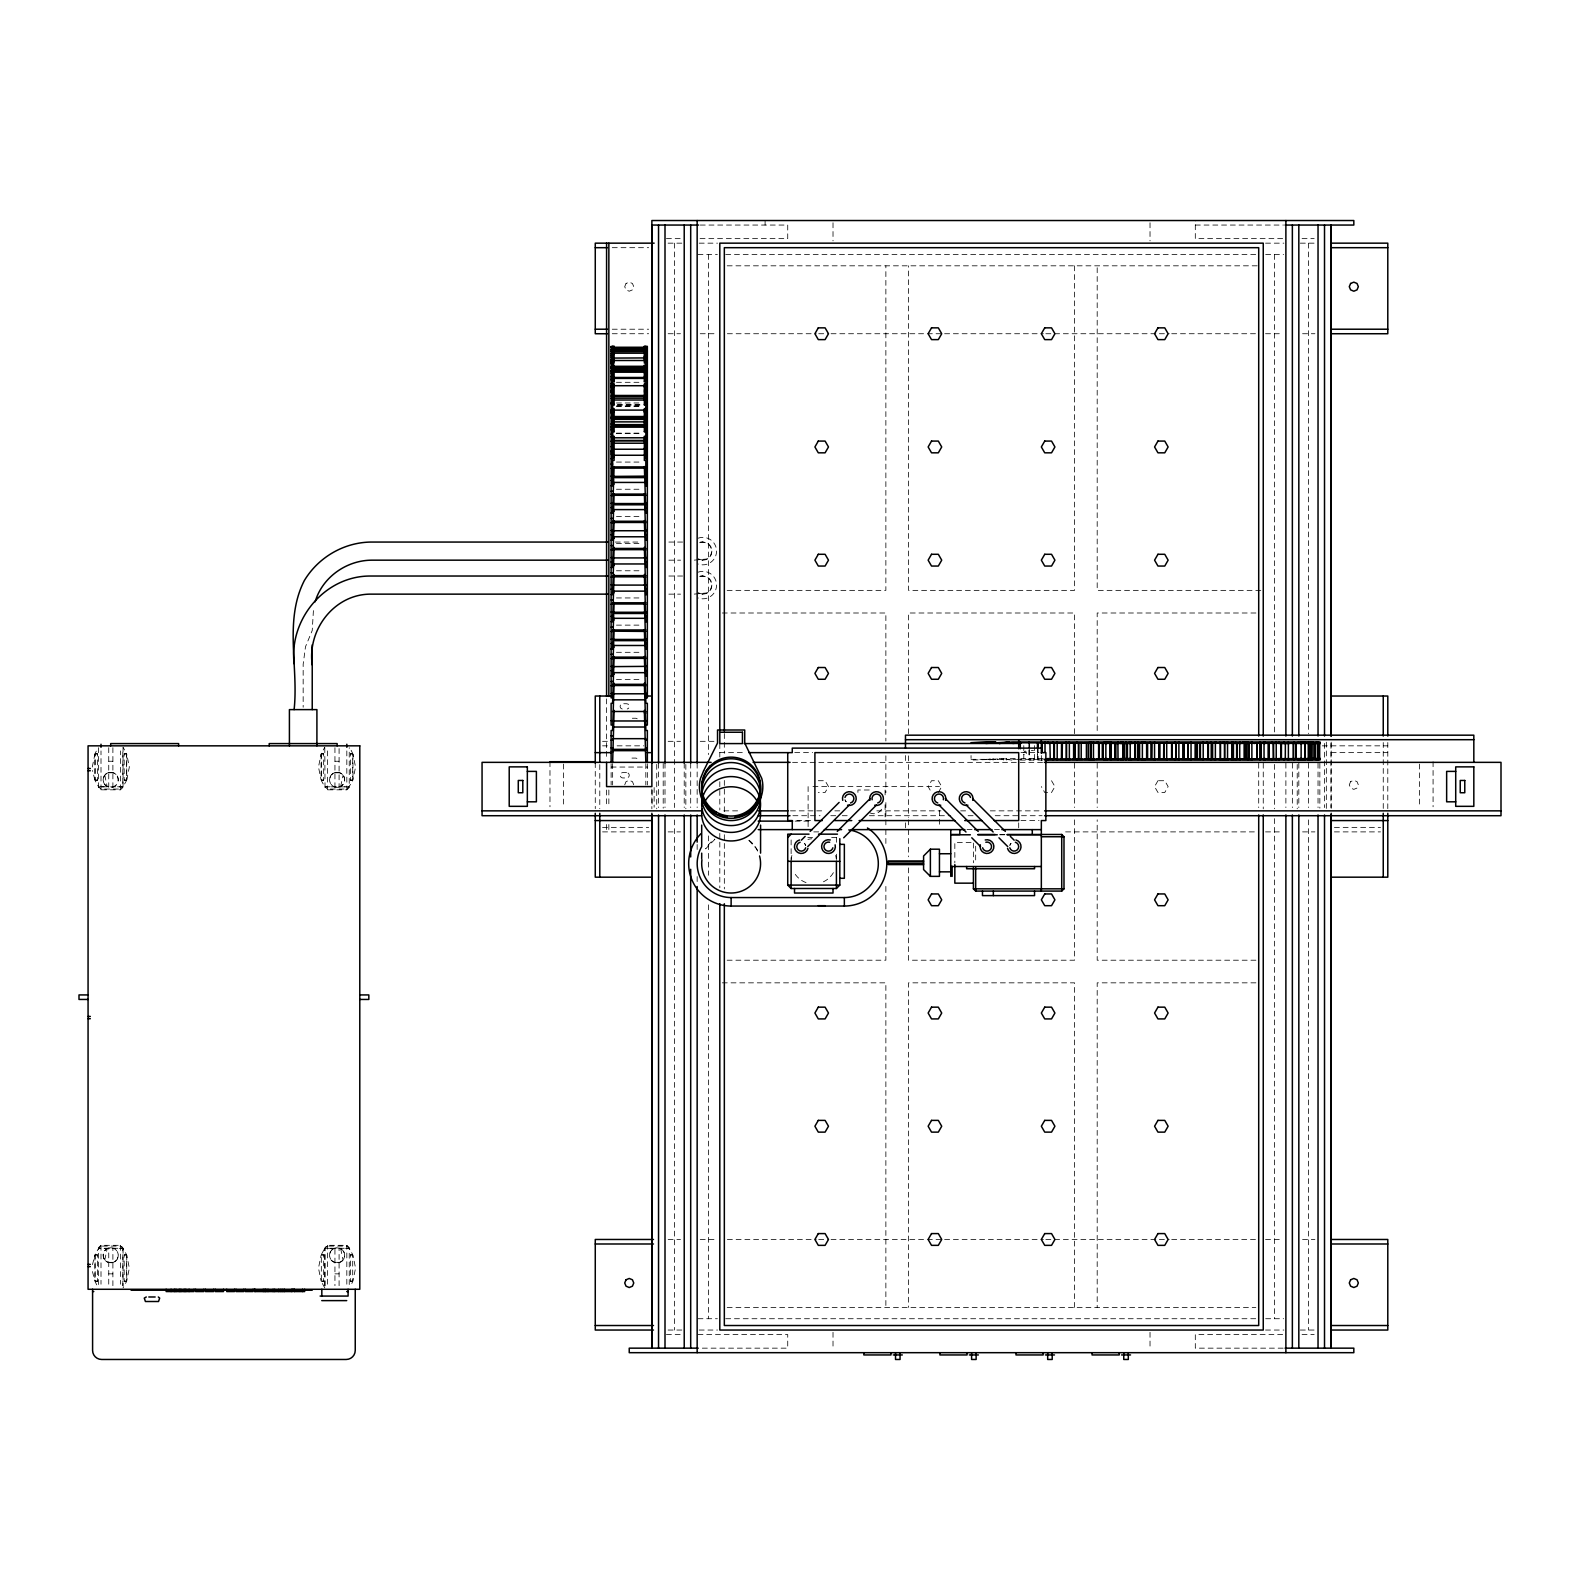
<?xml version="1.0" encoding="UTF-8"?>
<svg xmlns="http://www.w3.org/2000/svg" width="1580" height="1580" viewBox="0 0 1580 1580"><rect width="100%" height="100%" fill="white"/><g stroke="black" fill="none" stroke-linecap="round" stroke-linejoin="round"><path stroke-width="0.75" stroke-dasharray="5 3.75" d="M97.466 779.928L94.899 779.928L94.899 754.134L97.466 754.134M108.744 747.696L108.744 786.801L98.592 786.801L122.806 786.86L120.396 789.052L101.002 789.052L98.592 786.86L95.136 780.579L95.136 753.482L96.696 750.303M98.592 747.696L98.592 787.551L101.002 789.822L120.396 789.822L122.806 787.551L122.806 749.256M101.002 789.822L101.002 750.915M112.891 747.696L112.891 786.801L123.043 786.801L126.499 780.579L126.499 753.482L123.043 747.261M120.396 789.822L120.396 750.915M123.043 786.801L123.043 747.696M124.168 779.928L126.736 779.928L126.736 754.134L124.168 754.134M324.789 1287.878L321.332 1281.637L321.332 1254.56L324.789 1248.318L334.94 1248.318L334.94 1285.666M324.789 1285.666L324.789 1248.318M325.026 1285.863L325.026 1247.568L327.435 1245.316L346.83 1245.316L349.239 1247.568L349.239 1285.863M327.435 1284.204L327.435 1245.316M339.088 1285.666L339.088 1248.318L349.239 1248.318L352.696 1254.56L352.696 1281.637L351.135 1284.836M346.83 1284.204L346.83 1245.316M92.292 767.031L94.899 754.134M1023.82 752.356C1026.961 747.162 1027.237 759.348 1023.82 754.193M313.413 610.611L312.228 630.479L305.493 646.753L303.163 664.331L303.163 707.228M92.47 1264.652L94.899 1255.191L97.466 1255.191M104.794 1259.892L107.144 1248.694M340.688 786.425L343.038 775.247M126.736 779.928L129.343 767.031L126.736 754.134M323.663 754.134L321.096 754.134L318.488 767.031L321.096 779.928L323.663 779.928M124.168 1281.005L126.736 1281.005L129.343 1268.108L126.736 1255.191L124.168 1255.191M350.365 779.928L352.952 779.928L355.54 767.031L352.952 754.134L350.365 754.134M104.181 776.037L103.352 778.427A10.152 8.058 0 0 0 103.984 783.147C106.334 788.618 115.064 788.618 117.414 783.147A10.152 8.058 0 0 0 118.046 778.427C117.216 771.771 107.242 770.092 104.181 776.037A7.545 7.545 0 0 0 106.927 786.346M117.236 1259.082L118.066 1256.712A10.152 8.058 0 0 0 117.414 1251.992C115.064 1246.502 106.334 1246.502 103.984 1251.992A10.152 8.058 0 0 0 103.352 1256.712C104.181 1263.368 114.155 1265.027 117.236 1259.082A7.545 7.545 0 0 0 117.236 1251.558M330.615 776.037L329.786 778.427A10.152 8.058 0 0 0 330.418 783.147C332.768 788.618 341.497 788.618 343.848 783.147A10.152 8.058 0 0 0 344.479 778.427C343.65 771.771 333.676 770.092 330.615 776.037A7.545 7.545 0 0 0 330.615 783.581M330.615 1251.558L330.418 1251.992A10.152 8.058 0 0 0 329.786 1256.712C330.734 1264.672 343.531 1264.672 344.479 1256.712A10.152 8.058 0 0 0 343.848 1251.992C341.537 1246.699 333.301 1246.462 330.615 1251.558A7.545 7.545 0 0 0 330.615 1259.082M624.712 784.826L626.036 781.626L629.235 780.303L632.435 781.626L633.758 784.826M334.94 747.696L334.94 786.801L324.789 786.801L321.332 780.579L321.332 753.482L324.789 747.261M96.696 1284.836L95.136 1281.637L95.136 1254.56L98.592 1248.318L108.744 1248.318L108.744 1285.666M351.135 750.303L352.696 753.482L352.696 780.579L351.135 783.759L346.83 789.052L327.435 789.052L325.026 786.86L349.239 786.86L339.088 786.801L339.088 747.696M112.891 1285.666L112.891 1248.318L123.043 1248.318L126.499 1254.56L126.499 1281.637L123.043 1287.878M938.323 792.489L941.72 786.603L938.323 780.718L931.529 780.718L928.132 786.603L931.529 792.489M1033.478 750.5L1031.345 750.5M324.789 747.696L325.026 787.551L327.435 789.822L346.83 789.822L349.239 787.551L349.239 747.696M122.806 1285.863L122.806 1247.568L120.396 1245.316L101.002 1245.316L98.592 1247.568L98.592 1285.863M714.891 839.276L705.628 848.875A29.428 29.428 0 0 1 714.772 839.118M702.824 560.169L698.301 558.965A9.065 9.065 0 0 0 711.889 551.104L710.664 546.581L707.346 543.263L702.824 542.058L698.301 543.263A9.065 9.065 0 0 1 711.889 551.104L710.664 555.646L707.346 558.965L693.719 560.169M702.824 594.139L698.301 592.915A9.065 9.065 0 0 0 711.889 585.074L710.664 580.551L707.346 577.233L702.824 576.029L698.301 577.233A9.065 9.065 0 0 1 711.889 585.074L710.664 589.617L707.346 592.915L693.719 594.139M700.236 225.051L787.729 225.051L787.729 238.639L697.965 238.639M1195.31 225.051L1283.454 225.051M666.424 238.639L680.98 238.639M1282.644 238.639L1195.31 238.639L1195.31 220.529M1302.058 238.639L1314.185 238.639M668.083 243.162L681.928 243.162M699.189 243.162L717.498 243.162M1265.541 243.162L1283.869 243.162M1300.32 243.162L1314.975 243.162M612.25 247.685L648.649 247.685M697.965 254.479L717.379 254.479M725.714 254.479L1255.863 254.479M1265.679 254.479L1283.632 254.479M727.175 265.815L1260.781 265.815M612.25 329.213L648.649 329.213M612.25 333.736L648.649 333.736M668.143 333.736L680.486 333.736M700.236 333.736L717.498 333.736M727.373 333.736L816.248 333.736M818.717 333.736L828.592 333.736M831.06 333.736L942.154 333.736M944.623 333.736L1043.373 333.736M1045.841 333.736L1156.916 333.736M1159.384 333.736L1169.259 333.736M1171.728 333.736L1255.666 333.736M1265.541 333.736L1282.822 333.736M1302.572 333.736L1314.916 333.736M616.437 382.301L642.033 382.301M616.437 402.979L642.033 402.979M617.385 404.5L641.085 404.5M617.385 405.151L641.085 405.151M616.437 405.922L642.033 405.922M616.437 406.574L642.033 406.574M616.437 433.137L642.033 433.137M616.437 433.473L642.033 433.473M616.437 462.071L642.033 462.071M616.437 489.247L642.033 489.247M616.437 516.423L642.033 516.423M615.311 542.058L641.48 542.058M668.854 542.058L682.935 542.058M700.513 542.058L702.824 542.058M616.437 543.599L642.033 543.599M668.854 560.169L680.585 560.169M616.437 570.775L642.033 570.775M668.854 576.029L682.935 576.029M700.513 576.029L702.824 576.029M727.136 590.367L885.867 590.367L885.867 265.815M1260.801 590.367L1097.191 590.367L1097.191 265.815M668.854 594.139L680.585 594.139M616.437 597.951L642.033 597.951M722.258 613L885.867 613L885.867 741.04M1255.922 613L1097.191 613L1097.191 733.653M616.437 625.127L642.033 625.127M616.437 652.303L642.033 652.303M616.437 679.479L642.033 679.479M602.553 741.316L607.392 741.316M668.143 741.316L680.486 741.316M700.236 741.316L715.029 741.316M602.553 745.839L607.392 745.839M617.108 745.839L643.791 745.839M1322.282 745.839L1387.793 745.839M719.808 752.633L744.239 752.633M794.74 752.633L812.634 752.633M1020.957 752.633L1039.067 752.633M1331.17 752.633L1387.793 752.633M95.136 753.482L97.466 753.482L97.466 780.579L95.136 780.579M126.499 753.482L124.168 753.482L124.168 780.579L126.499 780.579M321.332 753.482L323.663 753.482L323.663 780.579L321.332 780.579M352.696 753.482L350.365 753.482L350.365 780.579L352.696 780.579M1015.229 758.578L985.841 759.348M1020.779 758.578L1043.195 758.578M971.048 759.328L1009.205 759.328M1012.8 759.328L1016.019 759.328M1016.75 759.348L1043.195 759.328M1020.305 760.079L1045.032 760.079M108.744 761.264L112.891 761.264M334.94 761.264L339.088 761.264M792.568 762.35L1045.861 762.35M611.124 767.051L647.346 767.051M108.744 772.798L112.891 772.798M334.94 772.798L339.088 772.798M818.302 780.718L825.096 780.718L828.493 786.603L825.096 792.489L818.302 792.489M812.969 786.603L939.448 786.603M869.257 790L857.92 790L857.92 794.898M723.837 810.856L741.099 810.856M790.454 810.856L824.997 810.856M834.852 810.856L839.79 810.856M876.801 810.856L940.949 810.856M960.68 810.856L965.617 810.856M990.285 810.856L1042.109 810.856M792.923 815.715L820.06 815.715M830.764 815.715L837.558 815.715M842.259 815.715L847.196 815.715M869.395 815.715L950.765 815.715M968.086 815.715L973.418 815.715M995.222 815.715L1042.109 815.715M796.794 820.573L812.89 820.573M1020.957 820.573L1039.067 820.573M795.115 821.126L812.357 821.126M602.553 827.367L648.649 827.367M1334.409 827.367L1380.505 827.367M967.019 829.619L972.293 829.619M994.492 829.619L999.409 829.619M602.553 831.89L649.479 831.89M668.143 831.89L680.486 831.89M813.779 831.89L818.717 831.89M1065.591 831.89L1255.666 831.89M1265.541 831.89L1282.822 831.89M1302.572 831.89L1314.916 831.89M1334.409 831.89L1380.505 831.89M1000.002 834.477L1004.86 834.477M999.725 834.793L1004.623 834.793M807.814 837.558L812.574 837.558M831.653 837.558L839.81 837.558M971.088 842.397L954.833 842.397L954.833 862.779M727.136 960.206L885.867 960.206L885.867 883.872M1255.922 960.206L1097.191 960.206L1097.191 819.842M722.258 982.839L885.867 982.839L885.867 1307.391M1255.922 982.839L1097.191 982.839L1097.191 1307.391M668.143 1239.471L680.486 1239.471M700.236 1239.471L717.498 1239.471M727.373 1239.471L816.248 1239.471M818.717 1239.471L828.592 1239.471M831.06 1239.471L942.154 1239.471M944.623 1239.471L1043.373 1239.471M1045.841 1239.471L1156.916 1239.471M1159.384 1239.471L1169.259 1239.471M1171.728 1239.471L1255.666 1239.471M1265.541 1239.471L1282.822 1239.471M1302.572 1239.471L1314.916 1239.471M95.136 1254.56L97.466 1254.56L97.466 1281.637L95.136 1281.637M126.499 1254.56L124.168 1254.56L124.168 1281.637L126.499 1281.637M321.332 1254.56L323.663 1254.56L323.663 1281.637L321.332 1281.637M352.696 1254.56L350.365 1254.56L350.365 1281.637L352.696 1281.637M323.663 1255.191L321.096 1255.191L318.488 1268.108L321.096 1281.005L323.663 1281.005M350.365 1255.191L352.952 1255.191L355.54 1268.108L352.952 1281.005L350.365 1281.005M108.744 1262.341L112.891 1262.341M334.94 1262.341L339.088 1262.341M108.744 1273.855L112.891 1273.855M334.94 1273.855L339.088 1273.855M92.47 1271.564L94.899 1281.005L97.466 1281.005M727.175 1307.391L1255.863 1307.391M697.965 1318.727L717.379 1318.727M725.714 1318.727L1255.863 1318.727M1265.679 1318.727L1283.632 1318.727M668.083 1330.044L681.928 1330.044M699.189 1330.044L717.498 1330.044M1265.541 1330.044L1283.869 1330.044M1300.32 1330.044L1314.975 1330.044M666.424 1334.567L680.98 1334.567M697.965 1334.567L787.729 1334.567L787.729 1348.155L697.965 1348.155M1282.644 1334.567L1195.31 1334.567L1195.31 1348.155L1283.454 1348.155M1302.058 1334.567L1314.185 1334.567M748.9 840.442L756.623 848.875L758.084 852.43M1051.529 780.718L1054.927 786.603L1051.529 792.489L1044.736 792.489L1041.339 786.603M94.899 779.928L92.47 770.487M340.688 1248.694L343.038 1259.892M104.794 775.247L107.144 786.425M1433.08 761.698L1433.08 806.768M1419.492 764.068L1419.492 806.768M1387.793 742.541L1387.793 808.644M1383.251 742.541L1383.251 757.492M1383.251 759.684L1383.251 808.644M1331.17 742.165L1331.17 808.822M1330.972 743.41L1330.972 807.577M1326.331 742.165L1326.331 808.822M1324.514 743.41L1324.514 807.577M1319.853 763.357L1319.853 808.19M1318.036 763.16L1318.036 807.577M1308.536 243.162L1308.536 733.614M1308.536 763.199L1308.536 807.558M1308.536 819.882L1308.536 1330.044M1298.819 763.16L1298.819 807.577M1297.22 764.424L1297.22 808.782M1292.361 763.16L1292.361 807.577M1285.883 763.16L1285.883 807.577M1274.566 254.479L1274.566 732.409M1274.566 764.424L1274.566 808.782M1274.566 818.638L1274.566 1318.727M1263.25 763.199L1263.25 808.822M1258.707 763.18L1258.707 807.577M1150.023 222.78L1150.023 240.891M1150.023 1332.315L1150.023 1348.155M1097.191 763.219L1097.191 807.538M1074.558 265.815L1074.558 590.367L908.5 590.367L908.5 265.815M1074.558 733.653L1074.558 613L908.5 613L908.5 733.653M1074.558 763.219L1074.558 807.538M1074.558 819.842L1074.558 960.206L908.5 960.206L908.5 866.63M1074.558 1307.391L1074.558 982.839L908.5 982.839L908.5 1307.391M1041.339 755.556L1041.339 762.35M1038.119 747.458L1038.119 759.328M1037.467 749.829L1037.467 759.328M1037.369 745.622L1037.369 758.578M1034.367 745.622L1034.367 758.578M1033.834 758.578L1033.834 760.079M1030.733 758.578L1030.733 760.079M1029.607 749.829L1029.607 759.348M1029.271 749.829L1029.271 760.079M1028.975 749.829L1028.975 759.328M1023.801 745.622L1023.801 758.578M1018.705 822.825L1018.705 829.619M1011.931 760.079L999.212 758.578M1006.658 758.578L1006.658 760.079M1003.557 758.578L1003.557 760.079M995.617 759.328L971.048 760.079L971.048 755.556M993.07 758.578L993.07 760.079M989.969 758.578L989.969 760.079M975.67 846.208L975.67 862.779M973.418 843.088L973.418 862.779M939.448 810.5L939.448 827.229M908.5 755.832L908.5 817.393M908.5 819.842L908.5 827.229M908.5 829.698L908.5 856.775M905.478 755.556L905.478 762.35M905.478 822.825L905.478 829.619M885.867 755.832L885.867 792.765M885.867 802.601L885.867 817.393M885.867 819.842L885.867 827.229M885.867 829.698L885.867 844.471M885.096 790L885.096 794.898M885.096 804.714L885.096 816.979M836.413 837.558L836.413 842.298M836.413 854.188L836.413 858.947M833.015 222.78L833.015 240.891M833.015 1332.315L833.015 1348.155M808.111 786.603L808.111 829.619M791.126 839.928L791.126 861.317M765.095 220.529L765.095 225.051M724.331 733.574L724.331 753.305M724.331 780.441L724.331 812.495M724.331 834.694L724.331 888.967M719.808 743.587L719.808 757.037M719.808 781.685L719.808 810.027M719.808 833.411L719.808 887.802M708.492 254.479L708.492 754.569M708.492 835.879L708.492 875.281M708.492 904.846L708.492 1318.727M697.155 763.16L697.155 807.577M697.155 844.53L697.155 852.015M697.155 876.564L697.155 881.64M690.697 763.16L690.697 807.577M685.839 764.424L685.839 808.782M684.219 763.16L684.219 807.577M674.522 243.162L674.522 807.558M674.522 819.882L674.522 1330.044M665.002 763.16L665.002 807.577M663.205 763.357L663.205 808.19M658.544 763.16L658.544 807.577M656.727 764.384L656.727 808.822M654.14 787.551L654.14 807.262M652.066 790.296L652.066 807.577M651.869 789.032L651.869 808.822M647.346 763.732L647.346 784.984M645.825 763.614L645.825 784.984M612.645 763.614L612.645 784.984M611.124 763.732L611.124 784.984M608.853 790.02L608.853 807.262M608.853 824.503L608.853 831.89M606.582 698.874L606.582 757.985M606.582 790.02L606.582 807.262M606.582 824.503L606.582 831.89M599.788 764.582L599.788 808.644M595.265 762.607L595.265 808.644M563.566 764.068L563.566 806.768M549.978 761.698L549.978 806.768M352.952 754.134L352.952 779.928M346.83 750.915L346.83 789.822M327.435 750.915L327.435 789.822M321.096 754.134L321.096 779.928M126.736 1255.191L126.736 1281.005M123.043 1248.318L123.043 1285.666M120.396 1245.316L120.396 1284.204M101.002 1245.316L101.002 1284.204M94.899 1255.191L94.899 1281.005M698.103 572.177A13.746 13.746 0 0 1 716.57 585.074A13.746 13.746 0 0 1 698.103 597.99M698.103 538.207A13.746 13.746 0 0 1 716.57 551.104A13.746 13.746 0 0 1 698.103 564.02M343.67 776.037A7.545 7.545 0 0 1 340.905 786.346M339.088 787.097A7.545 7.545 0 0 1 331.8 785.142M331.8 774.476A7.545 7.545 0 0 1 342.465 774.476M340.905 1248.793A7.545 7.545 0 0 1 343.67 1259.082M342.465 1260.642A7.545 7.545 0 0 1 331.8 1260.642M331.8 1249.997A7.545 7.545 0 0 1 339.088 1248.042M116.031 1260.642A7.545 7.545 0 0 1 105.366 1260.642M104.181 1259.082A7.545 7.545 0 0 1 106.927 1248.793M108.744 1248.042A7.545 7.545 0 0 1 116.031 1249.997M117.236 776.037A7.545 7.545 0 0 1 117.236 783.581M116.031 785.142A7.545 7.545 0 0 1 108.744 787.097M105.366 774.476A7.545 7.545 0 0 1 116.031 774.476M636.898 758.459A2.666 2.666 0 0 0 635.575 758.084L631.901 758.084A2.666 2.666 0 0 0 630.578 758.459M622.204 709.005A2.666 2.666 0 0 1 622.895 703.732L626.549 703.732A2.666 2.666 0 0 1 627.24 709.005M637.194 718.801A2.666 2.666 0 0 0 635.575 718.248L631.901 718.248A2.666 2.666 0 0 0 630.282 718.801M749.038 840.244A29.428 29.428 0 0 1 758.321 852.331M881.62 809.256A9.065 9.065 0 0 1 869.257 812.555M833.391 872.654A22.634 22.634 0 0 1 821.521 882.608M806.037 882.608A22.634 22.634 0 0 1 794.167 872.654M791.225 859.362A22.634 22.634 0 0 1 791.896 855.471M807.913 839.454A22.634 22.634 0 0 1 811.804 838.763M835.642 855.471A22.634 22.634 0 0 1 836.333 859.362M626.036 283.472L624.712 286.671L626.036 289.871L629.235 291.214L632.435 289.871L633.758 286.671L632.435 283.472L629.235 282.149L626.036 283.472M1350.624 781.626L1349.281 784.826L1350.624 788.025L1353.823 789.368L1357.023 788.025L1358.346 784.826L1357.023 781.626L1353.823 780.303L1350.624 781.626M1010.963 843.404L1009.798 845.438A4.523 4.523 0 0 1 1010.963 843.404M1157.962 780.718L1154.565 786.603L1157.962 792.489L1164.756 792.489L1168.134 786.603L1164.756 780.718L1157.962 780.718M101.002 1246.087L98.592 1248.279L122.806 1248.279L120.396 1246.087L101.002 1246.087M327.435 1246.087L325.026 1248.279L349.239 1248.279L346.83 1246.087L327.435 1246.087M626.549 772.6L622.895 772.6A2.666 2.666 0 0 0 620.229 775.267A2.666 2.666 0 0 0 622.895 777.952L626.549 777.952A2.666 2.666 0 0 0 629.235 775.267A2.666 2.666 0 0 0 626.549 772.6M846.149 801.771L844.984 799.757A4.523 4.523 0 0 0 846.149 801.771M805.701 845.438L804.516 843.404A4.523 4.523 0 0 1 805.701 845.438"/><path stroke-width="1.5" d="M101.002 747.301L101.002 744.239M312.228 664.923C307.132 629.294 334.901 593.468 371.695 594.139L607.826 594.139M294.117 663.738C288.923 619.123 325.046 575.712 370.51 576.029L607.964 576.029M315.151 601.802C322.281 577.312 346.415 560.308 371.695 560.169L607.826 560.169M705.628 771.889L710.309 765.787M787.729 837.558L791.126 834.161M801.337 840.185L805.148 836.373M810.125 831.396L839.118 802.403M807.736 846.584L849.349 804.99M837.301 831.396L870.106 798.591M843.7 837.795L876.505 804.99M809.039 834.161L787.729 834.161L787.729 885.096L791.126 888.493L836.413 888.493L839.81 885.096L839.81 838.684M930.383 849.191L923.589 855.985L923.589 869.573L930.383 876.367L939.448 876.367L939.448 849.191L930.383 849.191L930.383 876.367M973.418 867.519L973.418 888.829L975.67 891.081L1061.721 891.081L1063.992 888.829L1063.992 836.748L1061.721 834.477L1032.293 834.477L1032.293 829.619M698.637 225.051L651.869 225.051L652.066 763.16M1285.073 225.051L1353.823 225.051L1353.823 220.529L651.869 220.529L651.869 786.603L606.582 786.603L606.582 762.35M654.14 243.162L595.265 243.162L595.265 333.736L607.392 333.736M1331.979 243.162L1387.793 243.162L1387.793 333.736L1331.979 333.736M595.265 247.685L607.392 247.685M1331.979 247.685L1387.793 247.685M595.265 329.213L607.392 329.213M1331.979 329.213L1387.793 329.213M611.124 346.534L612.645 346.534M645.825 346.534L647.346 346.534M612.586 346.771L614.106 346.771M644.364 346.771L645.884 346.771M611.124 347.264L647.346 347.264M612.586 347.501L614.106 347.501M644.364 347.501L645.884 347.501M614.106 348.568L645.884 348.647M615.015 348.923L645.825 348.923M611.124 349.595L612.645 349.595M614.106 350.187L644.364 350.187M644.364 350.602L645.825 350.602M611.124 351.056L612.586 351.076M645.884 351.076L647.346 351.076M611.124 351.59L645.825 351.53M612.586 352.34L614.106 352.34M644.364 352.34L645.884 352.34M612.586 352.715L614.106 352.715M644.364 352.715L645.884 352.715M612.645 353.189L645.825 353.189M611.124 353.466L612.645 353.466M612.586 353.92L614.106 353.92M644.364 353.762L645.884 353.92M611.124 355.046L612.645 355.046M611.124 355.579L612.645 355.579M645.825 355.579L647.346 355.579M644.364 355.974L645.884 355.974M644.364 356.764L645.884 356.764M611.124 357.1L612.645 357.1M644.364 357.1L645.884 357.1M644.364 357.297L645.884 357.297M644.364 357.929L645.884 357.929L615.015 358.068M644.364 358.364L645.884 358.364M611.124 359.351L612.645 359.351M644.364 359.351L645.884 359.351M614.106 360.497L644.364 360.497M611.124 360.872L612.645 360.872M645.825 360.872L647.346 360.872M611.124 361.761L612.645 361.761M611.124 362.175L612.586 362.175L612.586 346.158L614.106 346.158L614.106 363.084L612.645 363.084L612.586 379.931L611.124 379.872M611.124 362.373L612.645 362.373M647.346 362.215L645.884 362.215L645.884 346.158L644.364 346.158L644.364 363.084L645.825 363.084L645.884 379.931L647.346 379.931M611.124 363.657L612.645 363.657M612.586 365.158L614.106 365.158L614.106 382.064M645.884 365.158L644.364 365.158L644.364 382.064M644.364 366.106L645.825 366.106M612.645 366.303L645.825 366.303M612.586 366.501L614.106 366.501M644.364 366.501L645.884 366.501M611.124 366.876L612.586 366.916M615.015 367.449L645.825 367.35M611.124 367.646L614.106 367.488M644.364 367.488L645.884 367.646M611.124 368.377L612.645 368.377M615.015 368.693L645.825 368.693M644.364 368.95L645.884 368.95M614.106 369.345L644.364 369.345M614.106 370.55L644.364 370.55M611.124 370.925L612.645 370.925M645.825 370.925L647.346 370.925M611.124 371.418L612.645 371.418M644.364 371.418L645.884 371.418M614.106 371.656L645.884 371.656M615.015 371.794L645.825 371.794M611.124 373.038L612.645 373.038M644.364 373.038L645.884 373.038M644.364 376.159L645.825 376.159M611.124 376.415L612.586 376.376M611.124 376.83L612.645 376.83M645.825 376.83L647.346 376.83M614.106 377.482L644.364 377.482M614.106 378.41L644.364 378.41M611.124 379.141L612.645 379.141M614.106 381.155L612.645 381.155L612.645 403.848L611.124 403.848M644.364 381.155L645.825 381.155L645.825 403.848M611.124 383.545L612.645 383.545M612.586 384.355L614.106 384.355M644.364 384.355L645.884 384.355M611.124 385.125L612.645 385.125M612.645 385.718L645.825 385.718M612.586 386.093L614.106 386.093M644.364 386.093L645.884 386.093M611.124 386.271L612.645 386.271M612.586 386.567L614.106 386.567M644.364 386.567L645.884 386.567M612.586 387.258L614.106 387.258M644.364 387.258L645.884 387.258M611.124 387.831L612.645 387.831M611.124 390.142L612.645 390.142M644.364 390.142L645.884 390.142M644.364 391.82L645.825 391.82M611.124 392.255L612.645 392.255M645.825 392.255L647.346 392.255M615.015 395.474L645.825 395.474M611.124 396.027L612.645 396.027M644.364 396.027L645.884 396.027M615.015 396.402L645.825 396.402M611.124 398.358L612.645 398.358M614.106 398.16L644.364 398.16M645.825 398.358L647.346 398.358M614.106 400.017L644.364 400.017M611.124 402.94L612.586 402.999M645.884 402.999L647.346 402.999M614.106 404.5L612.645 404.5L612.586 458.714L611.124 458.714L612.586 458.635M644.364 404.5L645.825 404.5L645.884 458.714L647.346 458.714L645.884 458.635M612.586 408.608L614.106 408.608L614.106 431.873M645.884 408.608L644.364 408.608L644.364 431.873M611.124 409.911L612.645 409.911M612.645 410.109L645.825 410.109M611.124 411.195L612.586 411.136M612.586 411.55L614.106 411.55M644.364 411.55L645.884 411.55M612.586 411.906L614.106 411.906M644.364 411.906L645.884 411.906M611.124 411.926L612.645 411.926M644.364 412.044L645.884 411.926M611.124 412.973L612.645 412.973M615.015 416.528L645.825 416.528M611.124 417.199L612.645 417.199M615.015 417.179L645.884 417.199M611.124 418.108L612.645 418.108M645.825 418.108L647.346 418.108M614.106 418.7L644.364 418.7M614.106 419.352L645.884 419.372M644.364 420.063L645.884 420.063M615.015 421.88L645.825 421.88M644.364 423.144L645.884 423.144M611.124 423.993L612.645 423.993M645.825 423.993L647.346 423.993M614.106 424.625L644.364 424.625M614.106 424.961L644.364 424.961M611.124 426.304L612.645 426.304M614.106 426.541L644.364 426.541M614.106 426.876L644.364 426.876M611.124 427.864L612.645 427.864M645.825 427.864L647.346 427.864M611.124 429.879L612.586 429.8M645.884 429.879L647.346 429.879M612.645 431.538L614.106 431.538M644.364 431.538L645.825 431.538M611.124 434.125L612.586 434.046M612.586 436.278L614.106 436.278L614.106 460.432L612.645 460.432L612.586 485.89L611.124 485.81M645.884 436.278L644.364 436.278L644.364 460.432L645.825 460.432L645.884 485.89L647.346 485.81M611.124 436.89L614.106 436.89M644.364 436.89L645.884 436.89M612.645 437.798L645.825 437.798M612.586 439.734L614.106 439.734M644.364 439.734L645.884 439.734M615.015 440.445L645.825 440.445M615.015 440.781L645.825 440.781M611.124 441.195L612.645 441.195M644.364 441.195L645.884 441.195M614.106 443.21L644.364 443.21M611.124 446.706L612.645 446.706M645.825 446.706L647.346 446.706M644.364 448.128L645.884 448.128M644.364 448.483L645.884 448.483M614.106 449.234L644.364 449.234M611.124 450.952L612.645 450.952M611.124 451.999L612.645 451.999M645.825 451.999L647.346 451.999M611.124 454.013L612.645 454.013M645.825 454.013L647.346 454.013M614.106 455.257L644.364 455.257M612.645 456.897L614.106 456.897M611.124 464.066L612.645 464.066M612.586 466.91L645.884 466.91M614.106 468.115L644.364 468.115M611.124 468.371L612.645 468.371M644.364 468.371L645.884 468.371M611.124 476.133L612.645 476.133M614.106 476.41L647.346 476.133M615.015 477.614L645.884 477.614M611.124 480.458L612.645 480.458M645.825 480.458L647.346 480.458M614.106 482.433L644.364 482.433M612.645 484.072L614.106 484.072M611.124 491.242L612.645 491.242M612.586 494.086L645.884 494.086M614.106 495.291L644.364 495.291M611.124 495.547L612.645 495.547M644.364 495.547L645.884 495.547M611.124 503.309L612.645 503.309M644.364 503.309L647.346 503.309M614.106 503.566L644.364 503.566M615.015 504.79L645.884 504.79M611.124 507.634L612.645 507.634M645.825 507.634L647.346 507.634M614.106 509.609L644.364 509.609M612.645 511.249L614.106 511.249M611.124 512.987L612.586 513.065L614.106 466.515M647.346 512.987L645.884 513.065L644.364 466.515M611.124 518.418L612.645 518.418M612.586 521.262L645.884 521.262M614.106 522.467L644.364 522.467M611.124 522.723L612.645 522.723M644.364 522.723L645.884 522.723M611.124 530.485L612.645 530.485M644.364 530.485L647.346 530.485M614.106 530.742L644.364 530.742M611.124 534.81L612.645 534.81M645.825 534.81L647.346 534.81M614.106 536.785L644.364 536.785M612.645 538.425L614.106 538.425M611.124 540.163L612.586 540.242L614.106 493.691M647.346 540.163L645.884 540.242L644.364 493.691M607.964 542.058L370.51 542.058C343.571 542.552 318.232 557.463 304.367 580.512C283.887 620.288 298.719 667.096 294.117 709.618M611.124 545.594L612.645 545.594M612.586 548.438L645.884 548.438M614.106 549.643L644.364 549.643M611.124 549.899L612.645 549.899M644.364 549.899L645.884 549.899M611.124 557.661L612.645 557.661M644.364 557.661L647.346 557.661M614.106 557.918L644.364 557.918M611.124 561.986L612.645 561.986M645.825 561.986L647.346 561.986M614.106 563.961L644.364 563.961M612.645 565.601L614.106 565.601M611.124 567.418L612.586 567.418L614.106 520.571M647.346 567.338L645.884 567.418L644.364 520.571M611.124 572.77L612.645 572.77M612.586 575.614L645.884 575.614M614.106 576.819L644.364 576.819M611.124 577.075L612.645 577.075M644.364 577.075L645.884 577.075M611.124 584.837L612.645 584.837M644.364 584.837L647.346 584.837M614.106 585.094L644.364 585.094M611.124 589.162L612.645 589.162M645.825 589.162L647.346 589.162M614.106 591.137L644.364 591.137M612.645 592.777L614.106 592.777M611.124 594.594L612.586 594.594L614.106 547.273M647.346 594.514L645.884 594.594L644.364 547.273M611.124 599.946L612.645 599.946M612.586 602.79L645.884 602.79M614.106 603.995L644.364 603.995M611.124 604.251L612.645 604.251M644.364 604.251L645.884 604.251M611.124 612.013L612.645 612.013M644.364 612.013L647.346 612.013M614.106 612.27L644.364 612.27M615.015 613.475L645.884 613.494M611.124 616.338L612.645 616.338M645.825 616.338L647.346 616.338M614.106 618.313L644.364 618.313M612.645 619.952L614.106 619.952M611.124 621.671L612.586 621.769L614.106 574.449M647.346 621.671L645.884 621.769L644.364 574.449M611.124 627.122L612.645 627.122M612.586 629.966L645.884 629.966M611.124 631.427L612.645 631.427M614.106 631.17L645.884 631.427M611.124 639.189L612.645 639.189M644.364 639.189L647.346 639.189M614.106 639.446L644.364 639.446M615.015 640.65L645.884 640.65M611.124 643.514L612.645 643.514M645.825 643.514L647.346 643.514M614.106 645.489L644.364 645.489M612.645 647.129L614.106 647.129M611.124 648.847L612.586 648.847M645.884 648.847L647.346 648.847M611.124 648.946L612.586 648.946L614.106 602.395M647.346 648.946L645.884 648.946L644.364 602.395M611.124 654.298L612.645 654.298M612.586 657.142L645.884 657.142M614.106 658.346L644.364 658.346M611.124 658.603L612.645 658.603M644.364 658.603L645.884 658.603M611.124 666.365L612.645 666.365M614.106 666.622L647.346 666.365M611.124 670.69L612.645 670.69M645.825 670.69L647.346 670.69M614.106 672.665L644.364 672.665M612.645 674.305L614.106 674.305M611.124 676.023L612.586 676.023M647.346 676.023L645.884 676.121L644.364 629.571M611.124 681.474L612.645 681.474M612.586 684.318L645.884 684.318M614.106 685.523L644.364 685.523M611.124 685.779L612.645 685.779M644.364 685.779L645.884 685.779M611.124 693.541L612.645 693.541M644.364 693.541L647.346 693.541M614.106 693.798L644.364 693.798M611.638 696.03L595.265 696.03L595.265 763.357M647.148 696.03L651.869 696.03M1331.17 696.03L1387.793 696.03L1387.793 736.063M612.645 697.866L611.124 697.866L611.124 346.435M645.825 697.866L647.346 697.866L647.346 346.435M614.106 699.841L644.364 699.841M612.586 711.494L645.884 711.494M644.364 712.955L645.884 712.955M611.124 720.717L612.645 720.717M614.106 720.974L644.364 720.974M645.825 720.717L647.346 720.717M612.645 725.042L611.124 725.042L611.124 703.298L612.586 703.298L614.106 656.451M645.825 725.042L647.346 725.042L647.346 703.298L645.884 703.298L644.364 656.451M614.106 727.017L644.364 727.017M611.124 735.826L612.645 735.826M612.645 738.67L645.825 738.67M905.478 739.697L1473.824 739.697M611.124 740.131L612.645 740.131M645.825 740.131L647.346 740.131M1020.779 742.699L1012.8 743.449M1040.173 742.699L1320.347 743.449L1302.967 742.719M1012.8 742.719L1120.911 743.449M1121.247 742.719L1133.077 743.449M1133.413 742.719L1145.243 742.719M1145.579 742.719L1242.591 743.449M1255.093 742.719L1320.011 742.719M744.239 743.587L1020.779 743.449M1289.557 743.449L1278.812 743.449L1278.812 741.968M611.124 747.893L612.645 747.893M645.825 747.893L647.346 747.893M1041.339 748.11L792.271 748.11L792.271 752.633L748.92 752.633M612.645 749.355L645.825 749.355M612.645 750.658L645.825 750.658M611.124 752.199L612.645 752.199M595.265 752.633L611.638 752.633M647.148 752.633L651.869 752.633M1041.339 752.633L1045.861 752.633L1045.861 820.573L1041.339 820.573L1041.339 891.081M1047.619 758.578L1058.383 759.348M1044.301 759.328L1320.347 758.578L1302.967 759.328M1044.775 760.079L1320.011 760.079L1319.952 758.578M549.978 761.698L595.265 761.698M711.119 762.35L482.058 762.35L482.058 815.715L701.698 815.715M753.087 762.35L790.099 762.35M1044.341 762.35L1501 762.35L1501 815.715L1044.578 815.715M88.065 768.492L90.317 768.492M88.065 770.744L90.317 770.744M527.345 771.395L536.39 771.395L536.39 801.811L527.345 801.811M1455.713 771.395L1446.648 771.395L1446.648 801.811L1455.713 801.811M482.058 810.856L701.639 810.856M758.38 810.856L787.986 810.856M1044.578 810.856L1501 810.856M758.38 815.715L790 815.715M595.265 820.573L651.869 820.573M822.271 820.573L814.905 820.573L814.905 752.633L1018.705 752.633L1018.705 820.573L994.136 820.573M834.556 820.573L851.739 820.573M859.105 820.573L954.853 820.573M964.689 820.573L981.871 820.573M1331.17 820.573L1387.793 820.573M758.202 821.126L792.666 821.126M758.202 829.619L812.357 829.619M824.326 829.619L841.587 829.619M851.442 829.619L964.886 829.619M974.761 829.619L992.023 829.619M1001.878 829.619L1041.339 829.619M818.519 834.161L837.439 834.161M978.099 834.477L995.124 834.477M1007.289 834.477L1031.622 834.477M970.357 834.793L950.765 834.793L950.765 876.426M977.704 834.793L997.276 834.793M1007.072 834.793L1041.339 834.793M1041.339 836.748L1063.992 836.748M839.81 844.352L844.352 844.352L844.352 878.302L839.81 878.302M939.448 853.733L950.765 853.733M923.589 860.962L888.276 860.962L888.276 864.596L923.589 864.596M787.729 861.317L839.81 861.317M888.276 861.87L923.589 861.87M888.276 863.687L923.589 863.687M950.765 866.512L1041.339 866.512M939.448 871.844L950.765 871.844M651.869 877.177L595.265 877.177L595.265 813.285M1331.17 877.177L1387.793 877.177L1387.793 813.285M973.418 883.161L954.833 883.161L954.833 864.537M787.729 885.096L839.81 885.096M973.418 888.829L1063.992 888.829M701.718 846.604A33.97 33.97 0 0 0 731.125 897.558L844.352 897.558A33.97 33.97 0 0 0 878.243 865.82A33.97 33.97 0 0 0 848.776 829.915M818.302 905.696L825.096 905.696M701.105 833.569A42.462 42.462 0 0 0 731.125 906.051L844.352 906.051A42.462 42.462 0 0 0 867.46 827.979M88.065 994.926L79 994.926L79 999.449L88.065 999.449M359.786 994.926L368.831 994.926L368.831 999.449L359.786 999.449M88.065 1016.434L90.317 1016.434M88.065 1018.705L90.317 1018.705M653.488 1239.471L595.265 1239.471L595.265 1330.044L653.488 1330.044M1331.979 1239.471L1387.793 1239.471L1387.793 1330.044L1331.979 1330.044M595.265 1243.993L653.488 1243.993M1331.979 1243.993L1387.793 1243.993M88.065 1264.375L90.317 1264.375M88.065 1266.647L90.317 1266.647M131.081 1290.188L312.228 1290.188M92.588 1291.551L93.793 1291.551M346.731 1291.551L348.094 1291.551M320.108 1296.074L348.094 1296.074L348.094 1289.28M146.288 1296.983L144.274 1298.108L145.419 1301.505L158.533 1301.505L159.679 1298.108L158.316 1296.983M148.797 1296.983L155.156 1296.983M321.747 1300.617L346.731 1300.617M595.265 1325.521L653.488 1325.521M1331.979 1325.521L1387.793 1325.521M697.965 1348.155L629.235 1348.155L629.235 1352.678L1353.823 1352.678L1353.823 1348.155L1285.073 1348.155M893.253 1354.949L902.318 1354.949M969.33 1354.949L978.395 1354.949M1045.407 1354.949L1054.472 1354.949M1121.504 1354.949L1130.549 1354.949M972.549 798.591L1005.354 831.396M1010.331 836.373L1014.163 840.185M966.15 804.99L993.168 832.008M998.955 837.795L1007.744 846.584M945.373 798.591L978.198 831.396M938.974 804.99L965.992 832.008M971.779 837.795L980.568 846.584M1473.824 762.35L1473.824 735.174L905.478 735.174L905.478 748.11M1383.251 696.03L1383.251 736.063M1383.251 813.285L1383.251 877.177M1331.17 225.051L1331.17 736.063M1331.17 813.285L1331.17 1348.155M1330.972 225.051L1330.972 736.004M1330.972 814.984L1330.972 1348.155M1324.514 225.051L1324.514 736.004M1324.514 814.984L1324.514 1348.155M1319.952 743.449L1320.011 741.968L1011.931 741.968L999.429 743.449M1319.655 742.699L1319.655 759.348M1319.359 743.449L1319.182 742.719M1319.359 758.578L1319.182 759.328M1319.162 743.449L1319.162 758.578M1318.727 742.719L1318.727 759.328M1318.312 741.968L1318.312 760.079M1318.036 225.051L1318.036 736.004M1318.036 741.968L1317.977 760.079M1318.036 814.984L1318.036 1348.155M1317.424 742.719L1317.483 759.328M1316.436 741.968L1316.278 743.449M1316.278 758.578L1316.436 760.079M1315.311 743.449L1315.311 758.578M1314.738 742.699L1314.738 759.348M1313.908 743.449L1313.908 758.578M1313.059 741.968L1313.178 743.449M1312.17 742.699L1312.072 759.328M1311.835 741.968L1311.657 743.449M1311.657 758.578L1311.835 760.079M1311.124 741.968L1311.124 760.079M1310.669 741.968L1310.748 743.449M1310.926 758.578L1310.669 760.079M1310.294 741.968L1310.452 743.449M1310.413 758.578L1310.294 760.079M1310.077 741.968L1310.077 760.079M1309.563 742.719L1309.623 759.328M1308.793 741.968L1308.793 760.079M1308.438 741.968L1308.596 743.449M1308.26 743.449L1308.26 758.578M1307.805 743.449L1307.648 741.968M1307.805 758.578L1307.648 760.079M1305.593 741.968L1305.514 743.449M1305.1 742.699L1305.297 758.578M1305.001 741.968L1305.001 760.079M1303.401 741.968L1303.421 743.449M1303.421 758.578L1303.401 760.079M1302.473 741.968L1302.73 743.449M1302.177 741.968L1302.078 743.449M1301.643 741.968L1301.723 743.449L1290.978 742.719M1301.643 760.079L1301.723 758.578L1290.978 759.328M1301.13 743.449L1301.13 758.578M1300.419 741.968L1300.222 743.449M1300.222 758.578L1300.419 760.079M1298.819 225.051L1298.819 736.004M1298.819 814.984L1298.819 1348.155M1298.404 741.968L1298.227 743.449M1298.227 758.578L1298.404 760.079M1297.792 742.699L1297.773 743.449M1297.792 759.348L1297.773 758.578M1296.232 742.699L1296.232 759.348M1296.054 742.719L1295.896 759.328M1294.336 741.968L1294.277 743.449M1294.277 758.578L1294.336 760.079M1293.586 743.449L1293.586 758.578M1293.289 743.449L1293.289 758.578M1292.361 225.051L1292.361 736.004M1292.361 814.984L1292.361 1348.155M1289.557 759.348L1278.812 758.578L1278.812 760.079M1288.391 741.968L1288.391 760.079M1285.883 220.529L1285.883 736.043M1285.883 814.964L1285.883 1352.678M1285.37 742.699L1285.291 759.328M1284.224 741.968L1284.066 743.449M1284.066 758.578L1284.224 760.079M1281.42 743.449L1281.42 758.578M1281.123 743.449L1281.123 758.578M1280.748 743.449L1280.748 758.578M1277.39 742.699L1266.627 742.719M1277.39 759.348L1266.627 759.328M1276.225 741.968L1276.225 760.079M1273.638 742.699L1273.539 759.328M1273.125 742.719L1273.421 759.328M1272.058 741.968L1271.9 743.449M1271.9 758.578L1272.058 760.079M1269.234 743.449L1269.234 758.578M1268.957 743.449L1268.957 758.578M1268.582 743.449L1268.582 758.578M1268.305 743.449L1268.305 758.578M1265.225 741.968L1265.225 743.449L1254.461 742.719M1265.225 760.079L1265.225 758.578L1254.461 759.328M1264.04 741.968L1264.04 760.079M1263.25 736.082L1263.25 243.162L719.808 243.162L719.808 731.145M1263.25 814.944L1263.25 1330.044L719.808 1330.044L719.808 903.661M1261.334 758.578L1260.959 742.719M1260.603 742.699L1260.603 759.348M1259.951 742.719L1259.951 759.328M1259.892 741.968L1259.714 743.449M1259.714 758.578L1259.892 760.079M1258.707 736.043L1258.707 247.685L724.331 247.685L724.331 731.106M1258.707 814.964L1258.707 1325.521L724.331 1325.521L724.331 903.76M1257.068 743.449L1257.068 758.578M1256.791 743.449L1256.791 758.578M1254.757 743.449L1242.927 741.968M1253.059 742.699L1242.295 742.719M1253.059 759.348L1242.295 759.328M1251.874 741.968L1251.874 760.079M1251.637 741.968L1251.399 743.449M1251.558 758.578L1251.637 760.079M1249.089 742.719L1249.089 759.328M1248.793 742.719L1248.793 759.328M1247.726 741.968L1247.548 743.449M1247.746 758.578L1247.726 760.079M1247.015 742.699L1247.015 759.348M1246.363 742.719L1246.363 759.328M1244.902 743.449L1244.902 758.578M1244.625 743.449L1244.625 758.578M1244.25 743.449L1244.25 758.578M1244.072 741.968L1243.993 743.449M1240.892 742.699L1230.129 742.719M1240.892 759.348L1230.129 759.328M1240.201 741.968L1240.28 743.449M1240.28 758.578L1240.201 760.079M1239.708 741.968L1239.708 760.079M1236.903 742.719L1236.903 759.328M1236.627 742.719L1236.627 759.328M1235.56 741.968L1235.382 743.449M1235.382 758.578L1235.56 760.079M1233.427 742.699L1233.427 759.348M1232.677 741.968L1232.677 760.079M1232.459 743.449L1232.459 758.578M1232.005 742.699L1232.005 759.348M1231.906 741.968L1231.906 760.079M1228.726 742.699L1218.121 742.699M1228.726 759.348L1217.963 759.328M1227.542 741.968L1227.542 760.079M1226.771 743.449L1226.613 741.968M1226.771 758.578L1226.613 760.079M1224.737 742.719L1224.737 759.328M1224.461 741.968L1224.461 760.079M1223.394 741.968L1223.216 743.449M1223.216 758.578L1223.394 760.079M1220.491 741.968L1220.491 760.079M1220.293 743.449L1220.293 758.578M1219.839 743.449L1219.74 741.968M1216.561 742.699L1205.797 742.719M1216.561 759.348L1205.797 759.328M1215.948 743.449L1215.751 741.968M1215.376 741.968L1215.376 760.079M1212.571 742.719L1212.571 759.328M1212.295 742.719L1212.295 759.328M1211.228 741.968L1211.228 760.079M1208.404 743.449L1208.404 758.578M1208.108 743.449L1208.108 758.578M1206.982 743.449L1206.863 741.968M1204.533 742.699L1193.631 742.719M1204.395 759.348L1193.631 759.328M1203.21 741.968L1203.21 760.079M1200.405 742.719L1200.405 759.328M1200.129 742.719L1200.129 759.328M1197.403 743.449L1197.403 758.578M1196.238 743.449L1196.238 758.578M1195.941 743.449L1195.941 758.578M1195.586 743.449L1195.586 758.578M1195.29 743.449L1195.29 758.578M1192.228 742.699L1181.465 742.719M1192.228 759.348L1181.465 759.328M1191.043 741.968L1191.043 760.079M1188.239 742.719L1188.239 759.328M1187.963 742.719L1187.963 759.328M1184.072 743.449L1184.072 758.578M1183.775 743.449L1183.815 758.578M1183.42 743.449L1183.42 758.578M1183.124 743.449L1183.124 758.578M1180.062 742.699L1169.299 742.719M1180.062 759.348L1169.299 759.328M1178.878 741.968L1178.878 760.079M1176.053 742.699L1176.073 759.328M1175.777 742.719L1175.836 759.328M1174.987 741.968L1174.552 743.449M1174.73 760.079L1174.552 758.578M1171.906 743.449L1171.906 758.578M1171.61 743.449L1171.61 758.578M1167.877 742.699L1157.133 742.719M1167.877 759.348L1157.133 759.328M1166.712 741.968L1166.712 760.079M1164.065 742.699L1163.907 759.328M1163.769 742.699L1163.611 759.328M1159.74 743.449L1159.74 758.578M1159.443 743.449L1159.443 758.578M1159.068 743.449L1159.068 758.578M1155.711 742.699L1144.967 742.719M1155.711 759.348L1144.967 759.328M1154.546 741.968L1154.546 760.079M1151.899 742.699L1151.741 759.328M1151.445 742.719L1151.445 759.328M1151.247 742.719L1151.247 759.328M1150.378 741.968L1150.477 743.449M1147.574 743.449L1147.574 758.578M1147.277 743.449L1147.277 758.578M1146.902 743.449L1146.902 758.578M1146.626 743.449L1146.626 758.578M1145.085 741.968L1145.243 743.449M1145.243 758.578L1145.085 760.079M1143.545 742.699L1132.801 742.719M1143.545 759.348L1132.801 759.328M1142.933 741.968L1142.952 743.449M1142.952 758.578L1142.933 760.079M1142.38 741.968L1142.38 760.079M1139.575 742.719L1139.575 759.328M1139.279 742.719L1139.279 759.328M1138.212 741.968L1138.212 760.079M1137.659 742.719L1137.659 759.328M1135.329 741.968L1135.388 758.578M1135.072 742.719L1135.111 758.578M1131.497 741.968L1131.379 743.449L1120.615 743.449L1120.635 741.968M1131.497 760.079L1131.379 758.578L1120.615 758.578L1120.635 760.079M1130.214 741.968L1130.214 760.079M1129.345 741.968L1129.424 743.449M1129.424 758.578L1129.345 760.079M1128.298 1352.678L1128.298 1359.472L1123.755 1359.472L1123.755 1352.678M1127.409 742.719L1127.409 759.328M1127.113 742.719L1127.113 759.328M1126.046 741.968L1125.888 743.449M1126.046 760.079L1125.888 758.578M1124.723 742.699L1124.723 759.348M1124.071 742.719L1124.071 759.328M1123.163 741.968L1123.163 760.079M1122.946 743.449L1122.946 758.578M1121.682 741.968L1121.701 743.449M1121.425 741.968L1121.484 743.449M1119.213 742.699L1108.449 742.719M1119.213 759.348L1108.449 759.328M1119.233 1352.678L1119.233 1354.949L1092.057 1354.949L1092.057 1352.678M1117.909 741.968L1118.028 760.079M1115.875 743.449L1115.875 758.578M1115.243 742.719L1115.243 759.328M1114.947 742.719L1114.947 759.328M1110.997 741.968L1110.997 760.079M1110.483 742.719L1110.483 759.328M1110.404 743.449L1110.404 758.578M1110.128 743.449L1110.128 758.578M1109.515 741.968L1109.713 743.449M1109.259 741.968L1109.417 743.449M1107.047 741.968L1107.047 743.449L1096.125 742.699M1107.047 760.079L1107.047 758.578L1096.283 759.328M1105.862 741.968L1105.862 760.079M1104.321 741.968L1104.44 743.449M1104.44 758.578L1104.321 760.079M1103.077 742.719L1103.077 759.328M1102.781 742.719L1102.781 759.328M1102.307 743.449L1102.307 758.578M1098.89 743.449L1098.89 758.578M1098.613 743.449L1098.613 758.578M1098.061 741.968L1098.278 743.449M1097.35 741.968L1097.547 743.449M1094.881 742.699L1083.959 742.699M1094.881 759.348L1084.117 759.328M1093.459 741.968L1093.459 760.079M1090.891 742.719L1090.891 759.328M1090.733 741.968L1090.733 760.079M1089.548 741.968L1089.371 743.449M1089.548 760.079L1089.371 758.578M1088.719 743.449L1088.719 758.578M1086.724 743.449L1086.724 758.578M1086.447 743.449L1086.447 758.578M1082.537 742.699L1071.951 742.719M1082.715 759.348L1071.951 759.328M1081.214 742.699L1081.214 759.348M1078.725 742.719L1078.725 759.328M1078.449 742.719L1078.449 759.328M1077.145 741.968L1077.205 743.449M1077.205 758.578L1077.145 760.079M1075.131 743.449L1075.131 758.578M1074.558 743.449L1074.558 758.578M1074.262 743.449L1074.262 758.578M1073.906 743.449L1073.906 758.578M1073.61 743.449L1073.61 758.578M1070.371 742.699L1059.785 742.719M1070.549 759.348L1059.785 759.328M1069.364 741.968L1069.364 760.079M1066.559 742.719L1066.559 759.328M1066.283 741.968L1066.283 760.079M1062.392 743.449L1062.096 758.578M1061.543 743.449L1061.444 758.578M1061.721 834.477L1061.721 891.081M1058.383 742.699L1047.619 743.449L1047.816 741.968M1057.198 741.968L1057.198 760.079M1054.393 742.719L1054.393 759.328M1054.117 742.719L1054.117 759.328M1052.695 741.968L1052.873 743.449M1052.873 758.578L1052.695 760.079M1052.201 1352.678L1052.201 1359.472L1047.678 1359.472L1047.678 1352.678M1049.93 743.449L1050.226 758.578M1047.915 758.578L1047.816 760.079M1045.032 741.968L1045.012 752.199M1043.155 1352.678L1043.155 1354.949L1015.979 1354.949L1015.979 1352.678M1042.227 742.719L1042.227 752.199M1041.773 742.699L1041.951 752.199M1041.339 739.697L1041.339 753.285M1038.119 742.719L1038.119 747.458M1037.467 742.719L1037.467 747.458M1034.545 866.512L1034.545 868.763L966.624 868.763L966.624 866.512M1034.545 891.081L1034.545 895.623L982.464 895.623L982.464 891.081M1029.271 741.968L1029.271 747.458M1020.305 741.968L1020.305 748.762M1018.705 739.697L1018.705 748.762M999.212 743.449L1009.205 741.968L985.841 743.449M993.346 891.081L993.346 895.623M976.124 1352.678L976.124 1359.472L971.601 1359.472L971.601 1352.678M975.67 867.519L975.67 891.081M967.079 1352.678L967.079 1354.949L939.903 1354.949L939.903 1352.678M959.83 829.619L959.83 834.477L950.765 834.477L950.765 829.619M952.128 866.314L952.128 876.426M900.047 1352.678L900.047 1359.472L895.524 1359.472L895.524 1352.678M890.982 1352.678L890.982 1354.949L863.826 1354.949L863.826 1352.678M844.352 897.558L844.352 906.051M836.413 861.317L836.413 888.493M833.015 888.493L833.015 893.036L794.523 893.036L794.523 888.493M792.271 829.619L792.271 820.573L787.729 820.573L787.729 752.633M791.126 861.317L791.126 888.493M760.573 825.096L760.573 853.141M731.125 897.558L731.125 906.051M701.698 825.096L701.698 845.695M701.698 853.141L701.698 858.631M697.155 220.529L697.155 763.18M697.155 814.964L697.155 842.14M697.155 886.499L697.155 1352.678M690.697 225.051L690.697 763.16M690.697 814.984L690.697 856.952M690.697 869.296L690.697 1348.155M684.219 225.051L684.219 763.16M684.219 814.984L684.219 1348.155M665.002 225.051L665.002 763.16M665.002 814.984L665.002 1348.155M658.544 225.051L658.544 763.16M658.544 814.984L658.544 1348.155M652.066 814.984L652.066 1348.155L651.869 813.285M647.346 762.153L647.346 730.474L645.884 730.474L644.364 683.153M645.825 762.37L644.364 710.329M644.364 383.901L644.364 405.151M614.106 383.901L614.106 405.151M614.106 629.571L612.586 676.121M614.106 683.153L612.586 730.474L611.124 730.474L611.124 762.153M614.106 710.329L612.645 762.37M608.853 243.162L608.853 696.405M606.582 243.162L606.582 696.405M599.788 696.03L599.788 762.35M599.788 813.285L599.788 877.177M355.243 1289.28L355.243 1350.426A9.065 9.065 0 0 1 346.198 1359.472L101.634 1359.472A9.065 9.065 0 0 1 92.588 1350.426L92.588 1289.28M346.83 744.239L346.83 747.301M337.132 745.839L337.132 743.587L269.212 743.587L269.212 745.839M321.826 1289.28L321.826 1296.074M316.909 745.839L316.909 709.618L289.416 709.618L289.416 745.839M312.228 644.857L312.228 709.618M304.644 1289.28L304.644 1291.551L293.86 1291.551L293.86 1289.28M302.55 1289.28L302.55 1291.551M294.354 1289.28L294.354 1291.551M292.715 1289.28L292.715 1291.551L254.597 1291.551L254.597 1289.28M291.707 1289.28L291.707 1291.551M284.538 1289.28L284.538 1291.551M282.899 1289.28L282.899 1291.551M280.924 1289.28L280.924 1291.551M278.771 1289.28L278.771 1291.551M274.703 1289.28L274.703 1291.551M273.063 1289.28L273.063 1291.551M267.988 1289.28L267.988 1291.551M265.835 1289.28L265.835 1291.551M264.887 1289.28L264.887 1291.551M263.248 1289.28L263.248 1291.551M255.051 1289.28L255.051 1291.551M253.057 1289.28L253.057 1291.551L245.315 1291.551L245.315 1289.28M243.774 1289.28L243.774 1291.551L236.032 1291.551L236.032 1289.28M234.492 1289.28L234.492 1291.551L226.75 1291.551L226.75 1289.28M223.471 1289.28L223.471 1291.551L215.295 1291.551L215.295 1289.28M213.656 1289.28L213.656 1291.551L205.459 1291.551L205.459 1289.28M203.82 1289.28L203.82 1291.551L195.644 1291.551L195.644 1289.28M194.004 1289.28L194.004 1291.551L166.157 1291.551L166.157 1289.28M189.087 1289.28L189.087 1291.551M185.808 1289.28L185.808 1291.551M184.169 1289.28L184.169 1291.551M180.89 1289.28L180.89 1291.551M179.251 1289.28L179.251 1291.551M178.639 745.839L178.639 743.587L110.699 743.587L110.699 745.839M175.972 1289.28L175.972 1291.551M174.353 1289.28L174.353 1291.551M171.075 1289.28L171.075 1291.551M759.565 855.965A29.428 29.428 0 0 1 733.061 892.957A29.428 29.428 0 0 1 701.935 859.757M759.565 806.847A29.447 27.097 0 0 1 732.409 840.935A29.447 27.097 0 0 1 702.132 809.158M705.628 800.31A29.447 27.097 0 0 1 756.623 800.31M702.685 797.268A29.447 27.907 0 0 1 751.349 784.213A29.447 27.907 0 0 1 740.388 830.981A29.447 27.907 0 0 1 702.132 799.638M760.573 797.051A29.447 28.539 0 0 1 716.965 822.074A29.447 28.539 0 0 1 715.306 772.976A29.447 28.539 0 0 1 760.513 795.194M701.678 791.56A29.447 29.013 0 0 1 743.568 765.273A29.447 29.013 0 0 1 750.065 813.779A29.447 29.013 0 0 1 702.685 799.085M702.251 797.229A29.447 29.013 0 0 1 701.737 793.456M759.012 797.505A29.447 29.309 0 0 1 734.976 817.137M727.294 817.137A29.447 29.309 0 0 1 718.11 814.371M716.412 813.463A29.447 29.309 0 0 1 704.443 775.681A29.447 29.309 0 0 1 741.198 760.533A29.447 29.309 0 0 1 759.565 795.668M805.701 847.788A4.523 4.523 0 0 1 798.117 849.803A4.523 4.523 0 0 1 800.152 842.239M844.984 797.406A4.523 4.523 0 0 1 852.548 795.372A4.523 4.523 0 0 1 850.534 802.956M807.953 848.381A6.873 6.873 0 0 1 796.458 851.462A6.873 6.873 0 0 1 799.539 839.968M842.713 800.349A6.873 6.873 0 0 1 848.756 791.718A6.873 6.873 0 0 1 856.202 799.164A6.873 6.873 0 0 1 847.571 805.207M832.877 847.788A4.523 4.523 0 0 1 827.327 850.988A4.523 4.523 0 0 1 824.128 845.438A4.523 4.523 0 0 1 829.658 842.239M872.16 799.757A4.523 4.523 0 0 1 875.36 794.207A4.523 4.523 0 0 1 880.909 797.406A4.523 4.523 0 0 1 877.69 802.956M835.129 844.826A6.873 6.873 0 0 1 829.085 853.457A6.873 6.873 0 0 1 821.639 846.011A6.873 6.873 0 0 1 830.27 839.968M869.889 800.349A6.873 6.873 0 0 1 875.932 791.718A6.873 6.873 0 0 1 883.378 799.164A6.873 6.873 0 0 1 874.747 805.207M1015.348 842.239A4.523 4.523 0 0 1 1017.362 849.803A4.523 4.523 0 0 1 1009.798 847.788M964.965 802.956A4.523 4.523 0 0 1 962.931 795.372A4.523 4.523 0 0 1 970.515 797.406M1015.94 839.968A6.873 6.873 0 0 1 1019.021 851.462A6.873 6.873 0 0 1 1007.527 848.381M967.908 805.207A6.873 6.873 0 0 1 959.297 799.164A6.873 6.873 0 0 1 966.743 791.718A6.873 6.873 0 0 1 972.767 800.349M985.821 842.239A4.523 4.523 0 0 1 991.371 845.438A4.523 4.523 0 0 1 988.172 850.988A4.523 4.523 0 0 1 982.622 847.788M937.789 802.956A4.523 4.523 0 0 1 934.59 797.406A4.523 4.523 0 0 1 940.139 794.207A4.523 4.523 0 0 1 943.339 799.757M985.209 839.968A6.873 6.873 0 0 1 993.84 846.011A6.873 6.873 0 0 1 986.394 853.457A6.873 6.873 0 0 1 980.351 844.826M940.752 805.207A6.873 6.873 0 0 1 932.121 799.164A6.873 6.873 0 0 1 939.567 791.718A6.873 6.873 0 0 1 945.61 800.349M703.574 770.941L700.493 778.387A31.718 31.718 0 0 0 731.125 818.322A31.718 31.718 0 0 0 761.758 778.387L744.713 743.054L744.713 730L717.537 730L717.537 743.054L703.574 770.941M626.036 1279.78L624.712 1282.98L626.036 1286.179L629.235 1287.522L632.435 1286.179L633.758 1282.98L632.435 1279.78L629.235 1278.457L626.036 1279.78M1350.624 283.472L1349.281 286.671L1350.624 289.871L1353.823 291.214L1357.023 289.871L1358.346 286.671L1357.023 283.472L1353.823 282.149L1350.624 283.472M1350.624 1279.78L1349.281 1282.98L1350.624 1286.179L1353.823 1287.522L1357.023 1286.179L1358.346 1282.98L1357.023 1279.78L1353.823 1278.457L1350.624 1279.78M818.302 327.85L814.905 333.736L818.302 339.621L825.096 339.621L828.493 333.736L825.096 327.85L818.302 327.85M818.302 441.077L814.905 446.962L818.302 452.828L825.096 452.828L828.493 446.962L825.096 441.077L818.302 441.077M931.529 327.85L928.132 333.736L931.529 339.621L938.323 339.621L941.72 333.736L938.323 327.85L931.529 327.85M818.302 554.284L814.905 560.169L818.302 566.055L825.096 566.055L828.493 560.169L825.096 554.284L818.302 554.284M931.529 441.077L928.132 446.962L931.529 452.828L938.323 452.828L941.72 446.962L938.323 441.077L931.529 441.077M818.302 667.511L814.905 673.396L818.302 679.262L825.096 679.262L828.493 673.396L825.096 667.511L818.302 667.511M1044.736 327.85L1041.339 333.736L1044.736 339.621L1051.529 339.621L1054.927 333.736L1051.529 327.85L1044.736 327.85M931.529 554.284L928.132 560.169L931.529 566.055L938.323 566.055L941.72 560.169L938.323 554.284L931.529 554.284M1044.736 441.077L1041.339 446.962L1044.736 452.828L1051.529 452.828L1054.927 446.962L1051.529 441.077L1044.736 441.077M931.529 667.511L928.132 673.396L931.529 679.262L938.323 679.262L941.72 673.396L938.323 667.511L931.529 667.511M1157.962 327.85L1154.565 333.736L1157.962 339.621L1164.756 339.621L1168.134 333.736L1164.756 327.85L1157.962 327.85M1044.736 554.284L1041.339 560.169L1044.736 566.055L1051.529 566.055L1054.927 560.169L1051.529 554.284L1044.736 554.284M818.302 1007.151L814.905 1013.037L818.302 1018.922L825.096 1018.922L828.493 1013.037L825.096 1007.151L818.302 1007.151M1157.962 441.077L1154.565 446.962L1157.962 452.828L1164.756 452.828L1168.134 446.962L1164.756 441.077L1157.962 441.077M1044.736 667.511L1041.339 673.396L1044.736 679.262L1051.529 679.262L1054.927 673.396L1051.529 667.511L1044.736 667.511M931.529 893.944L928.132 899.83L931.529 905.696L938.323 905.696L941.72 899.83L938.323 893.944L931.529 893.944M818.302 1120.378L814.905 1126.244L818.302 1132.129L825.096 1132.129L828.493 1126.244L825.096 1120.378L818.302 1120.378M1157.962 554.284L1154.565 560.169L1157.962 566.055L1164.756 566.055L1168.134 560.169L1164.756 554.284L1157.962 554.284M931.529 1007.151L928.132 1013.037L931.529 1018.922L938.323 1018.922L941.72 1013.037L938.323 1007.151L931.529 1007.151M818.302 1233.585L814.905 1239.471L818.302 1245.356L825.096 1245.356L828.493 1239.471L825.096 1233.585L818.302 1233.585M1157.962 667.511L1154.565 673.396L1157.962 679.262L1164.756 679.262L1168.134 673.396L1164.756 667.511L1157.962 667.511M1044.736 893.944L1041.339 899.83L1044.736 905.696L1051.529 905.696L1054.927 899.83L1051.529 893.944L1044.736 893.944M931.529 1120.378L928.132 1126.244L931.529 1132.129L938.323 1132.129L941.72 1126.244L938.323 1120.378L931.529 1120.378M1044.736 1007.151L1041.339 1013.037L1044.736 1018.922L1051.529 1018.922L1054.927 1013.037L1051.529 1007.151L1044.736 1007.151M931.529 1233.585L928.132 1239.471L931.529 1245.356L938.323 1245.356L941.72 1239.471L938.323 1233.585L931.529 1233.585M1157.962 893.944L1154.565 899.83L1157.962 905.696L1164.756 905.696L1168.134 899.83L1164.756 893.944L1157.962 893.944M1044.736 1120.378L1041.339 1126.244L1044.736 1132.129L1051.529 1132.129L1054.927 1126.244L1051.529 1120.378L1044.736 1120.378M1157.962 1007.151L1154.565 1013.037L1157.962 1018.922L1164.756 1018.922L1168.134 1013.037L1164.756 1007.151L1157.962 1007.151M1044.736 1233.585L1041.339 1239.471L1044.736 1245.356L1051.529 1245.356L1054.927 1239.471L1051.529 1233.585L1044.736 1233.585M1157.962 1120.378L1154.565 1126.244L1157.962 1132.129L1164.756 1132.129L1168.134 1126.244L1164.756 1120.378L1157.962 1120.378M1157.962 1233.585L1154.565 1239.471L1157.962 1245.356L1164.756 1245.356L1168.134 1239.471L1164.756 1233.585L1157.962 1233.585M612.586 391.465L611.124 391.465L612.586 391.524M742.442 732.251L719.808 732.251L719.808 743.587L742.442 743.587L742.442 732.251M995.598 741.968L971.048 742.719L995.617 741.968M359.786 745.839L88.065 745.839L88.065 1289.28L359.786 1289.28L359.786 745.839M527.345 766.873L509.214 766.873L509.214 806.333L527.345 806.333L527.345 766.873M1473.824 766.873L1455.713 766.873L1455.713 806.333L1473.824 806.333L1473.824 766.873M522.802 780.461L518.28 780.461L518.28 792.745L522.802 792.745L522.802 780.461M1464.778 780.461L1460.236 780.461L1460.236 792.745L1464.778 792.745L1464.778 780.461M716.412 812.1A29.428 29.428 0 0 0 760.573 786.603A29.428 29.428 0 0 0 716.412 761.106A29.428 29.428 0 0 0 716.412 812.1"/></g></svg>
